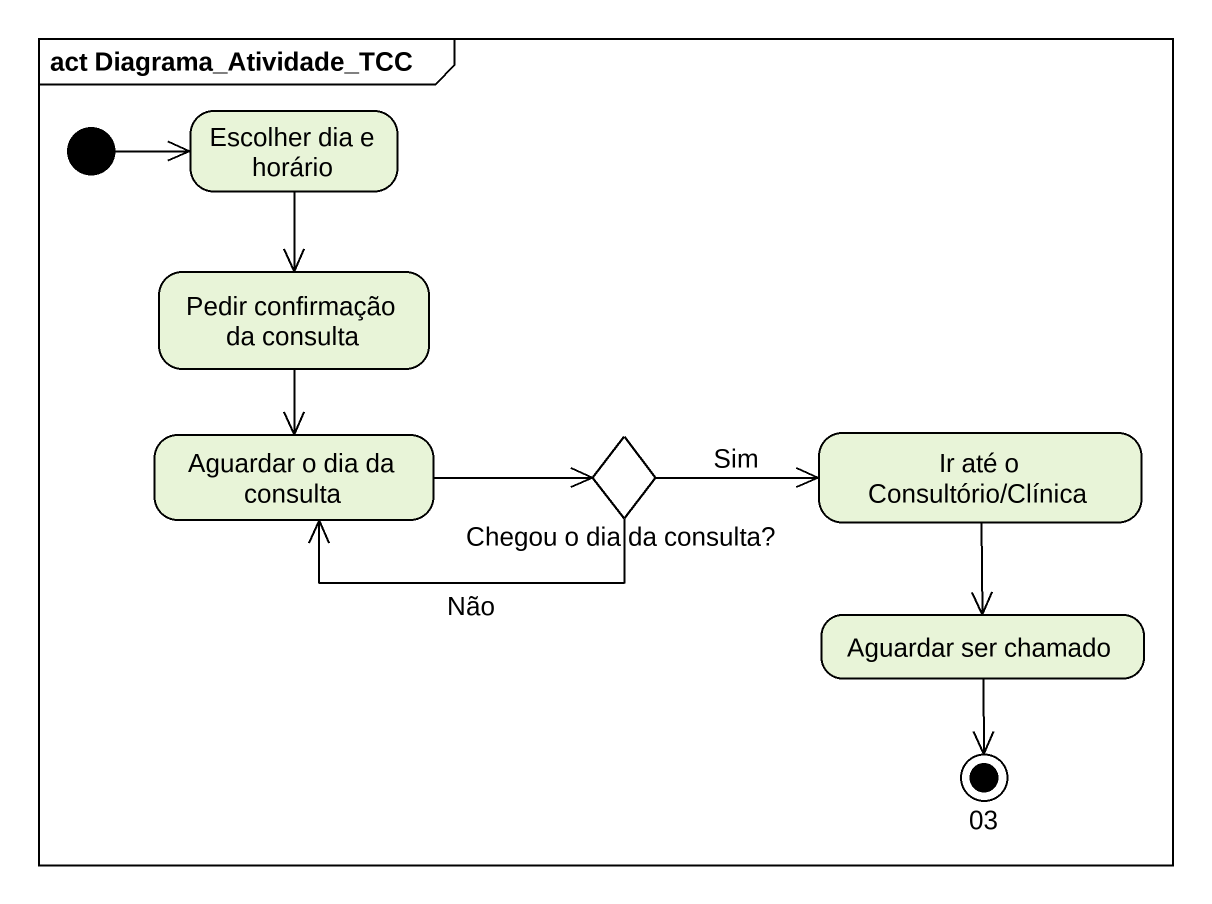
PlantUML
@startuml
mainframe act Diagrama_Atividade_TCC
hide empty description
state "Escolher dia e horário" as Escolher_dia_e_horário
state "Pedir confirmação da consulta" as Pedir_confirmação_da
state "Aguardar o dia da consulta" as Aguardar_o_dia_da_consulta
state "Chegou o dia da consulta?" as Chegou_o_dia_da_consulta <<choice>>
state "Ir até o Consultório/Clínica" as Ir_até_o_Consultório_Clínica
state "Aguardar ser chamado" as Aguardar_ser_chamado
state "03" as f03 <<end>>
[*] -right-> Escolher_dia_e_horário
Escolher_dia_e_horário --> Pedir_confirmação_da
Pedir_confirmação_da --> Aguardar_o_dia_da_consulta
Aguardar_o_dia_da_consulta -right-> Chegou_o_dia_da_consulta
Chegou_o_dia_da_consulta -left-> Aguardar_o_dia_da_consulta : Não
Chegou_o_dia_da_consulta -right-> Ir_até_o_Consultório_Clínica : Sim
Ir_até_o_Consultório_Clínica --> Aguardar_ser_chamado
Aguardar_ser_chamado --> f03
@enduml
